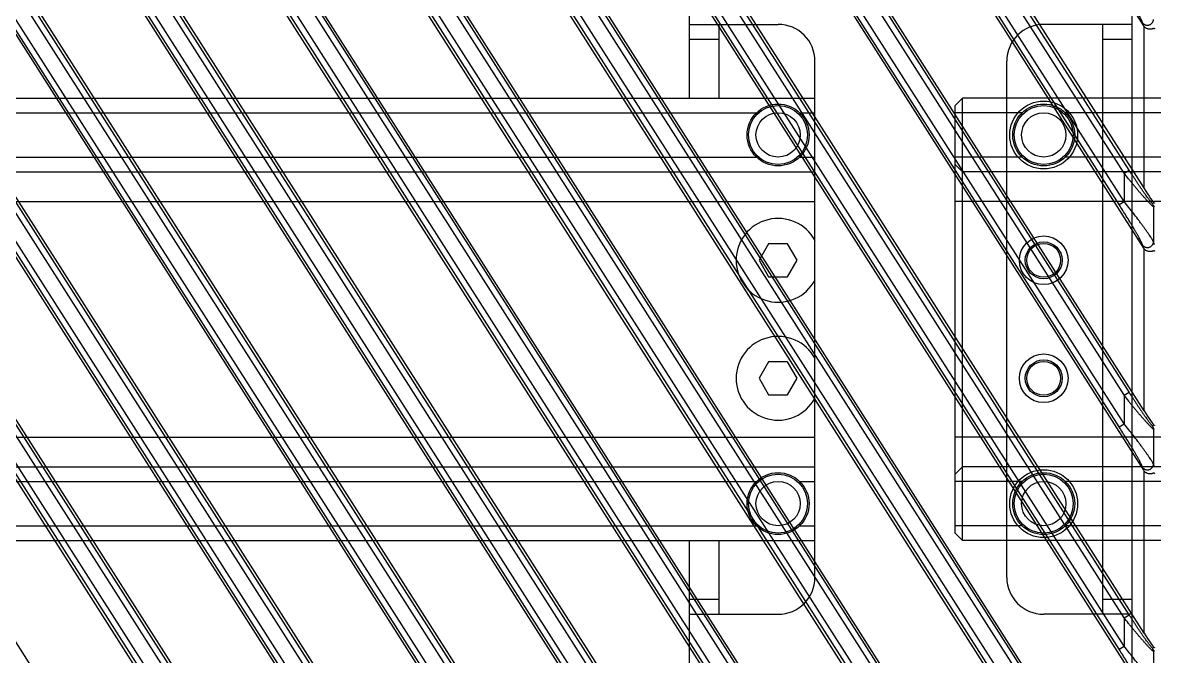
# Model space of a CAD drawing. Header units: millimetres. Extents: x 562 to 17351, y 2396 to 6995.
# Drawn here: x 14462.1 to 14538.8, y 4444.4 to 4487.3 of the extents above; entities that cross this region are included whole.
import ezdxf

# ---------------------------------------------------------------- set-up
doc = ezdxf.new("R2010")
doc.units = ezdxf.units.MM
doc.layers.add('02___PRT_ALL_AXES', color=7, linetype='Continuous')

# ---------------------------------------------------------------- blocks, each defined once
blk = doc.blocks.new('DTGCNV')
at = {"color": 7, "linetype": 'Continuous'}
for p, q in [((13241.862, 5009.497), (13311.536, 4900.131)), ((13312.208, 4903.17), (13244.47, 5009.497)), ((13251.466, 5009.497), (13315.884, 4908.381)), ((13315.918, 4912.422), (13254.074, 5009.497)), ((13273.283, 5009.497), (13315.918, 4942.573)), ((13244.973, 5008.36), (13310.593, 4905.357)), ((13314.903, 4913.668), (13254.577, 5008.36)), ((13314.903, 4943.819), (13273.786, 5008.36)), ((13243.081, 5007.932), (13309.921, 4903.013)), ((13243.417, 5008.146), (13310.257, 4903.227)), ((13244.637, 5008.146), (13310.257, 4905.143)), ((13314.231, 4911.324), (13252.685, 5007.932)), ((13314.567, 4911.538), (13253.021, 5008.146)), ((13314.567, 4913.454), (13254.241, 5008.146)), ((13314.567, 4943.605), (13273.45, 5008.146)), ((13311.784, 4798.308), (13179.875, 5005.363)), ((13186.951, 5005.237), (13312.75, 4807.772)), ((13315.271, 4807.911), (13189.48, 5005.363)), ((13196.556, 5005.237), (13315.884, 4817.929)), ((13315.918, 4821.969), (13199.084, 5005.363)), ((13206.16, 5005.237), (13315.884, 4833.005)), ((13315.918, 4837.045), (13208.688, 5005.363)), ((13215.764, 5005.237), (13315.884, 4848.08)), ((13315.918, 4852.12), (13218.292, 5005.363)), ((13225.368, 5005.237), (13311.536, 4869.98)), ((13311.784, 4873.685), (13227.896, 5005.363)), ((13234.972, 5005.237), (13311.536, 4885.056)), ((13188.538, 5003.836), (13312.454, 4809.327)), ((13313.675, 4809.327), (13189.758, 5003.836)), ((13314.011, 4809.541), (13190.094, 5004.051)), ((13314.567, 4821.085), (13198.142, 5003.836)), ((13314.567, 4823.001), (13199.362, 5003.836)), ((13314.903, 4823.216), (13199.698, 5004.051)), ((13314.567, 4836.161), (13207.746, 5003.836)), ((13314.567, 4838.077), (13208.966, 5003.836)), ((13314.903, 4838.291), (13209.302, 5004.051)), ((13314.567, 4851.236), (13217.35, 5003.836)), ((13314.567, 4853.152), (13218.571, 5003.836)), ((13314.903, 4853.366), (13218.907, 5004.051)), ((13226.954, 5003.836), (13310.257, 4873.076)), ((13228.175, 5003.836), (13310.257, 4874.992)), ((13228.511, 5004.051), (13310.593, 4875.206)), ((13236.558, 5003.836), (13310.257, 4888.152)), ((13237.779, 5003.836), (13310.257, 4890.068)), ((13312.208, 4888.095), (13238.093, 5004.433)), ((13238.115, 5004.051), (13310.593, 4890.282)), ((13188.202, 5003.622), (13312.118, 4809.113)), ((13314.231, 4820.871), (13197.806, 5003.622)), ((13314.231, 4835.947), (13207.41, 5003.622)), ((13314.231, 4851.022), (13217.014, 5003.622)), ((13226.618, 5003.622), (13309.921, 4872.862)), ((13236.222, 5003.622), (13309.921, 4887.937)), ((13314.231, 4941.474), (13288.47, 4981.911)), ((13314.567, 4941.689), (13288.806, 4982.125)), ((13288.577, 4981.395), (13315.884, 4938.532)), ((13314.231, 4926.399), (13280.853, 4978.792)), ((13280.881, 4978.4), (13315.884, 4923.457)), ((13314.567, 4926.613), (13281.189, 4979.006)), ((13283.142, 4977.856), (13314.567, 4928.529)), ((13283.478, 4978.07), (13314.903, 4928.743)), ((13315.918, 4927.497), (13283.857, 4977.823)), ((13306.97, 4967.6), (13315.884, 4953.608)), ((13315.884, 4953.608), (13315.825, 4953.81)), ((13315.918, 4942.573), (13315.918, 4953.561)), ((13314.567, 4943.605), (13314.903, 4943.819)), ((13314.567, 4943.605), (13314.567, 4941.689)), ((13314.231, 4941.474), (13314.567, 4941.689)), ((13316.605, 4941.586), (13316.497, 4941.555)), ((13316.618, 4941.358), (13316.559, 4941.34)), ((13316.559, 4941.34), (13316.559, 4938.949)), ((13315.884, 4938.532), (13315.825, 4938.735)), ((13315.918, 4927.497), (13315.918, 4938.485)), ((13316.618, 4938.746), (13316.559, 4938.949)), ((13314.903, 4928.743), (13314.567, 4928.529)), ((13314.567, 4928.529), (13314.567, 4926.613)), ((13314.231, 4926.399), (13314.567, 4926.613)), ((13316.605, 4926.511), (13316.497, 4926.479)), ((13316.559, 4926.265), (13316.618, 4926.282)), ((13316.559, 4926.265), (13316.559, 4923.873)), ((13315.884, 4923.457), (13315.825, 4923.659)), ((13315.918, 4912.422), (13315.918, 4923.41)), ((13316.618, 4923.671), (13316.559, 4923.873)), ((13314.567, 4913.454), (13314.903, 4913.668)), ((13314.567, 4913.454), (13314.567, 4911.538)), ((13314.231, 4911.324), (13314.567, 4911.538)), ((13316.605, 4911.435), (13316.497, 4911.404)), ((13316.618, 4911.207), (13316.559, 4911.19)), ((13316.559, 4911.19), (13316.559, 4908.798))]:
    blk.add_line(p, q, dxfattribs=at)
for centre, start, end in [((13316.158, 4941.34), 0.12821, 32.37179), ((13316.158, 4926.264), 0.1282, 32.3718), ((13316.158, 4911.189), 0.12821, 32.37179)]:
    blk.add_arc(centre, 0.402, start, end, dxfattribs=at)
for centre, major_axis, ratio, start_param, end_param in [((13316.217, 4953.832), (-0.117, 0.402), 0.954439, -4.415997, -4.276035), ((13315.918, 4942.687), (-0.698, 1.104), 0.046753, -4.638574, -3.259594), ((13316.217, 4938.757), (-0.117, 0.402), 0.954439, -4.415997, -4.276035), ((13315.918, 4927.611), (-0.698, 1.104), 0.046753, -4.638574, -3.259594), ((13316.217, 4923.681), (-0.117, 0.402), 0.954439, -4.415997, -4.276035), ((13315.918, 4912.536), (-0.698, 1.104), 0.046753, -4.638574, -3.259594)]:
    blk.add_ellipse(centre, major_axis=major_axis, ratio=ratio, start_param=start_param, end_param=end_param, dxfattribs=at)
for points, knots in [([(13315.825, 4953.81), (13315.823, 4953.816), (13315.819, 4953.829), (13315.808, 4953.858), (13315.791, 4953.899), (13315.766, 4953.954), (13315.736, 4954.015), (13315.702, 4954.083), (13315.651, 4954.181), (13315.58, 4954.313), (13315.488, 4954.477), (13315.39, 4954.65), (13315.286, 4954.829), (13315.178, 4955.013), (13315.067, 4955.2), (13314.914, 4955.454), (13314.717, 4955.775), (13314.477, 4956.162), (13314.313, 4956.42), (13314.231, 4956.55)], [0, 0, 0, 0, 0.005901, 0.012735, 0.028952, 0.048163, 0.069902, 0.093761, 0.1194, 0.174923, 0.234768, 0.297789, 0.363198, 0.430435, 0.499095, 0.568871, 0.710853, 0.85493, 1, 1, 1, 1]), ([(13315.825, 4953.81), (13315.836, 4953.793), (13315.862, 4953.761), (13315.908, 4953.72), (13315.96, 4953.686), (13316.018, 4953.661), (13316.079, 4953.646), (13316.142, 4953.639), (13316.206, 4953.643), (13316.268, 4953.656), (13316.328, 4953.679), (13316.383, 4953.71), (13316.433, 4953.749), (13316.476, 4953.795), (13316.511, 4953.847), (13316.538, 4953.903), (13316.554, 4953.963), (13316.559, 4954.004), (13316.559, 4954.024)], [0, 0, 0, 0, 0.061114, 0.122614, 0.184534, 0.246921, 0.309743, 0.372937, 0.436398, 0.5, 0.563602, 0.627063, 0.690257, 0.753079, 0.815466, 0.877386, 0.938886, 1, 1, 1, 1]), ([(13315.918, 4953.561), (13315.934, 4953.542), (13315.968, 4953.508), (13316.026, 4953.466), (13316.089, 4953.432), (13316.154, 4953.408), (13316.219, 4953.393), (13316.282, 4953.386), (13316.342, 4953.385), (13316.397, 4953.389), (13316.439, 4953.396), (13316.471, 4953.403), (13316.498, 4953.41), (13316.523, 4953.417), (13316.546, 4953.424), (13316.561, 4953.429), (13316.574, 4953.432), (13316.586, 4953.434), (13316.596, 4953.434), (13316.605, 4953.431), (13316.611, 4953.425), (13316.616, 4953.416), (13316.618, 4953.405), (13316.618, 4953.396), (13316.618, 4953.392)], [0, 0, 0, 0, 0.092092, 0.18383, 0.274482, 0.363041, 0.448376, 0.529457, 0.605459, 0.675766, 0.739913, 0.769539, 0.797439, 0.847676, 0.869774, 0.889641, 0.907107, 0.922074, 0.934647, 0.945489, 0.956057, 0.968087, 0.982675, 1, 1, 1, 1]), ([(13316.559, 4941.34), (13316.557, 4941.34), (13316.552, 4941.34), (13316.544, 4941.343), (13316.535, 4941.347), (13316.523, 4941.354), (13316.51, 4941.363), (13316.489, 4941.379), (13316.459, 4941.404), (13316.42, 4941.44), (13316.375, 4941.483), (13316.326, 4941.532), (13316.273, 4941.587), (13316.216, 4941.647), (13316.135, 4941.734), (13316.028, 4941.852), (13315.894, 4942.003), (13315.755, 4942.163), (13315.612, 4942.33), (13315.466, 4942.503), (13315.318, 4942.68), (13315.169, 4942.86), (13315.019, 4943.044), (13314.817, 4943.292), (13314.667, 4943.479), (13314.567, 4943.605)], [0, 0, 0, 0, 0.002036, 0.004765, 0.008306, 0.012701, 0.017956, 0.024063, 0.038745, 0.05652, 0.077106, 0.100208, 0.125538, 0.152825, 0.181822, 0.244102, 0.310933, 0.381227, 0.454167, 0.529124, 0.605619, 0.683271, 0.76177, 0.840872, 1, 1, 1, 1]), ([(13316.497, 4941.555), (13316.495, 4941.554), (13316.492, 4941.554), (13316.488, 4941.556), (13316.482, 4941.558), (13316.474, 4941.563), (13316.464, 4941.572), (13316.452, 4941.583), (13316.438, 4941.596), (13316.423, 4941.612), (13316.4, 4941.637), (13316.369, 4941.673), (13316.33, 4941.722), (13316.287, 4941.776), (13316.241, 4941.836), (13316.193, 4941.9), (13316.125, 4941.993), (13316.037, 4942.115), (13315.929, 4942.268), (13315.819, 4942.427), (13315.706, 4942.592), (13315.593, 4942.761), (13315.478, 4942.933), (13315.363, 4943.108), (13315.248, 4943.284), (13315.094, 4943.521), (13314.979, 4943.699), (13314.903, 4943.819)], [0, 0, 0, 0, 0.001988, 0.003277, 0.004801, 0.008605, 0.013451, 0.019328, 0.026206, 0.034036, 0.042764, 0.062675, 0.085465, 0.110691, 0.137955, 0.166932, 0.197336, 0.261568, 0.329268, 0.399486, 0.471568, 0.545042, 0.619552, 0.694837, 0.77068, 0.84692, 1, 1, 1, 1]), ([(13316.559, 4938.949), (13316.557, 4938.954), (13316.553, 4938.966), (13316.541, 4938.992), (13316.522, 4939.029), (13316.494, 4939.078), (13316.46, 4939.135), (13316.422, 4939.197), (13316.362, 4939.29), (13316.278, 4939.415), (13316.167, 4939.575), (13316.046, 4939.746), (13315.917, 4939.925), (13315.782, 4940.109), (13315.641, 4940.299), (13315.446, 4940.559), (13315.194, 4940.889), (13314.884, 4941.288), (13314.673, 4941.555), (13314.567, 4941.689)], [0, 0, 0, 0, 0.00509, 0.010986, 0.025069, 0.041978, 0.061422, 0.083117, 0.106791, 0.15915, 0.216898, 0.278823, 0.34401, 0.411766, 0.481566, 0.552988, 0.699417, 0.848964, 1, 1, 1, 1]), ([(13316.618, 4941.588), (13316.618, 4941.587), (13316.618, 4941.585), (13316.618, 4941.584), (13316.617, 4941.582), (13316.615, 4941.582), (13316.613, 4941.582), (13316.611, 4941.583), (13316.608, 4941.584), (13316.606, 4941.585), (13316.605, 4941.586)], [0, 0, 0, 0, 0.134296, 0.239838, 0.325336, 0.408088, 0.50825, 0.637794, 0.80127, 1, 1, 1, 1]), ([(13315.825, 4938.735), (13315.823, 4938.741), (13315.819, 4938.753), (13315.808, 4938.782), (13315.791, 4938.823), (13315.766, 4938.878), (13315.736, 4938.94), (13315.702, 4939.007), (13315.651, 4939.106), (13315.58, 4939.237), (13315.488, 4939.402), (13315.39, 4939.575), (13315.286, 4939.754), (13315.178, 4939.937), (13315.067, 4940.124), (13314.914, 4940.378), (13314.717, 4940.699), (13314.477, 4941.087), (13314.313, 4941.345), (13314.231, 4941.474)], [0, 0, 0, 0, 0.005901, 0.012735, 0.028952, 0.048163, 0.069902, 0.093761, 0.1194, 0.174923, 0.234768, 0.297789, 0.363198, 0.430435, 0.499095, 0.568871, 0.710853, 0.85493, 1, 1, 1, 1]), ([(13315.825, 4938.735), (13315.836, 4938.718), (13315.862, 4938.686), (13315.908, 4938.644), (13315.96, 4938.611), (13316.018, 4938.586), (13316.079, 4938.57), (13316.142, 4938.564), (13316.206, 4938.568), (13316.268, 4938.581), (13316.328, 4938.603), (13316.383, 4938.634), (13316.433, 4938.673), (13316.476, 4938.72), (13316.511, 4938.772), (13316.538, 4938.828), (13316.554, 4938.888), (13316.559, 4938.928), (13316.559, 4938.949)], [0, 0, 0, 0, 0.061114, 0.122614, 0.184534, 0.246921, 0.309743, 0.372937, 0.436398, 0.5, 0.563602, 0.627063, 0.690257, 0.753079, 0.815466, 0.877386, 0.938886, 1, 1, 1, 1]), ([(13315.918, 4938.485), (13315.934, 4938.467), (13315.968, 4938.433), (13316.026, 4938.39), (13316.089, 4938.357), (13316.154, 4938.333), (13316.219, 4938.318), (13316.282, 4938.31), (13316.342, 4938.309), (13316.397, 4938.314), (13316.439, 4938.321), (13316.471, 4938.328), (13316.498, 4938.335), (13316.523, 4938.342), (13316.546, 4938.349), (13316.561, 4938.353), (13316.574, 4938.357), (13316.586, 4938.358), (13316.596, 4938.358), (13316.605, 4938.356), (13316.611, 4938.349), (13316.616, 4938.34), (13316.618, 4938.329), (13316.618, 4938.321), (13316.618, 4938.316)], [0, 0, 0, 0, 0.092092, 0.18383, 0.274482, 0.363041, 0.448376, 0.529457, 0.605459, 0.675766, 0.739913, 0.769539, 0.797439, 0.847676, 0.869774, 0.889641, 0.907107, 0.922074, 0.934647, 0.945489, 0.956057, 0.968087, 0.982675, 1, 1, 1, 1]), ([(13314.567, 4928.529), (13314.667, 4928.404), (13314.817, 4928.216), (13315.019, 4927.969), (13315.169, 4927.785), (13315.318, 4927.604), (13315.466, 4927.427), (13315.612, 4927.254), (13315.755, 4927.087), (13315.894, 4926.927), (13316.028, 4926.777), (13316.135, 4926.659), (13316.216, 4926.571), (13316.273, 4926.511), (13316.326, 4926.457), (13316.375, 4926.407), (13316.42, 4926.365), (13316.459, 4926.329), (13316.489, 4926.304), (13316.51, 4926.288), (13316.523, 4926.279), (13316.535, 4926.272), (13316.544, 4926.267), (13316.552, 4926.265), (13316.557, 4926.265), (13316.559, 4926.265)], [0, 0, 0, 0, 0.159125, 0.238223, 0.316727, 0.394381, 0.470878, 0.545834, 0.61877, 0.689065, 0.755896, 0.818173, 0.847169, 0.874456, 0.899785, 0.922889, 0.943475, 0.96125, 0.975933, 0.982041, 0.987297, 0.991693, 0.995234, 0.997964, 1, 1, 1, 1]), ([(13314.903, 4928.743), (13314.979, 4928.624), (13315.094, 4928.445), (13315.248, 4928.208), (13315.363, 4928.032), (13315.478, 4927.858), (13315.593, 4927.686), (13315.706, 4927.517), (13315.819, 4927.352), (13315.929, 4927.192), (13316.037, 4927.039), (13316.125, 4926.917), (13316.193, 4926.825), (13316.241, 4926.761), (13316.287, 4926.701), (13316.33, 4926.646), (13316.369, 4926.597), (13316.4, 4926.561), (13316.423, 4926.536), (13316.438, 4926.521), (13316.452, 4926.507), (13316.464, 4926.496), (13316.474, 4926.488), (13316.482, 4926.483), (13316.488, 4926.48), (13316.492, 4926.479), (13316.495, 4926.479), (13316.497, 4926.479)], [0, 0, 0, 0, 0.153079, 0.229318, 0.305164, 0.380451, 0.454965, 0.528436, 0.600519, 0.670738, 0.738434, 0.802663, 0.833068, 0.862042, 0.889307, 0.914531, 0.937321, 0.957232, 0.96596, 0.973791, 0.980669, 0.986547, 0.991394, 0.995199, 0.996723, 0.998012, 1, 1, 1, 1]), ([(13315.825, 4923.659), (13315.823, 4923.665), (13315.819, 4923.678), (13315.808, 4923.707), (13315.791, 4923.748), (13315.766, 4923.803), (13315.736, 4923.865), (13315.702, 4923.932), (13315.651, 4924.03), (13315.58, 4924.162), (13315.488, 4924.327), (13315.39, 4924.5), (13315.286, 4924.679), (13315.178, 4924.862), (13315.067, 4925.049), (13314.914, 4925.303), (13314.717, 4925.624), (13314.477, 4926.011), (13314.313, 4926.27), (13314.231, 4926.399)], [0, 0, 0, 0, 0.005901, 0.012735, 0.028952, 0.048163, 0.069902, 0.093761, 0.1194, 0.174923, 0.234768, 0.297789, 0.363198, 0.430435, 0.499095, 0.568871, 0.710853, 0.85493, 1, 1, 1, 1]), ([(13316.559, 4923.873), (13316.557, 4923.879), (13316.553, 4923.89), (13316.541, 4923.916), (13316.522, 4923.953), (13316.494, 4924.003), (13316.46, 4924.059), (13316.422, 4924.121), (13316.362, 4924.214), (13316.278, 4924.34), (13316.167, 4924.5), (13316.046, 4924.671), (13315.917, 4924.849), (13315.782, 4925.034), (13315.641, 4925.224), (13315.446, 4925.484), (13315.194, 4925.814), (13314.884, 4926.213), (13314.673, 4926.48), (13314.567, 4926.613)], [0, 0, 0, 0, 0.00509, 0.010986, 0.025069, 0.041978, 0.061422, 0.083117, 0.106791, 0.15915, 0.216898, 0.278823, 0.34401, 0.411766, 0.481566, 0.552988, 0.699417, 0.848964, 1, 1, 1, 1]), ([(13316.618, 4926.512), (13316.618, 4926.512), (13316.618, 4926.51), (13316.618, 4926.508), (13316.617, 4926.507), (13316.615, 4926.506), (13316.613, 4926.507), (13316.611, 4926.507), (13316.608, 4926.509), (13316.606, 4926.51), (13316.605, 4926.511)], [0, 0, 0, 0, 0.134296, 0.239838, 0.325336, 0.408088, 0.50825, 0.637794, 0.80127, 1, 1, 1, 1]), ([(13315.825, 4923.659), (13315.836, 4923.642), (13315.862, 4923.61), (13315.908, 4923.569), (13315.96, 4923.536), (13316.018, 4923.511), (13316.079, 4923.495), (13316.142, 4923.489), (13316.206, 4923.492), (13316.268, 4923.505), (13316.328, 4923.528), (13316.383, 4923.559), (13316.433, 4923.598), (13316.476, 4923.644), (13316.511, 4923.696), (13316.538, 4923.753), (13316.554, 4923.812), (13316.559, 4923.853), (13316.559, 4923.873)], [0, 0, 0, 0, 0.061114, 0.122614, 0.184534, 0.246921, 0.309743, 0.372937, 0.436398, 0.5, 0.563602, 0.627063, 0.690257, 0.753079, 0.815466, 0.877386, 0.938886, 1, 1, 1, 1]), ([(13315.918, 4923.41), (13315.934, 4923.392), (13315.968, 4923.357), (13316.026, 4923.315), (13316.089, 4923.282), (13316.154, 4923.258), (13316.219, 4923.242), (13316.282, 4923.235), (13316.342, 4923.234), (13316.397, 4923.238), (13316.439, 4923.245), (13316.471, 4923.252), (13316.498, 4923.259), (13316.523, 4923.267), (13316.546, 4923.274), (13316.561, 4923.278), (13316.574, 4923.281), (13316.586, 4923.283), (13316.596, 4923.283), (13316.605, 4923.28), (13316.611, 4923.274), (13316.616, 4923.265), (13316.618, 4923.254), (13316.618, 4923.245), (13316.618, 4923.241)], [0, 0, 0, 0, 0.092092, 0.18383, 0.274482, 0.363041, 0.448376, 0.529457, 0.605459, 0.675766, 0.739913, 0.769539, 0.797439, 0.847676, 0.869774, 0.889641, 0.907107, 0.922074, 0.934647, 0.945489, 0.956057, 0.968087, 0.982675, 1, 1, 1, 1]), ([(13316.559, 4911.19), (13316.557, 4911.189), (13316.552, 4911.189), (13316.544, 4911.192), (13316.535, 4911.197), (13316.523, 4911.203), (13316.51, 4911.212), (13316.489, 4911.228), (13316.459, 4911.253), (13316.42, 4911.289), (13316.375, 4911.332), (13316.326, 4911.381), (13316.273, 4911.436), (13316.216, 4911.496), (13316.135, 4911.583), (13316.028, 4911.701), (13315.894, 4911.852), (13315.755, 4912.012), (13315.612, 4912.179), (13315.466, 4912.352), (13315.318, 4912.529), (13315.169, 4912.71), (13315.019, 4912.893), (13314.817, 4913.141), (13314.667, 4913.328), (13314.567, 4913.454)], [0, 0, 0, 0, 0.002036, 0.004765, 0.008306, 0.012701, 0.017956, 0.024063, 0.038745, 0.05652, 0.077106, 0.100208, 0.125538, 0.152825, 0.181822, 0.244102, 0.310933, 0.381227, 0.454167, 0.529124, 0.605619, 0.683271, 0.76177, 0.840872, 1, 1, 1, 1]), ([(13316.497, 4911.404), (13316.495, 4911.403), (13316.492, 4911.404), (13316.488, 4911.405), (13316.482, 4911.408), (13316.474, 4911.413), (13316.464, 4911.421), (13316.452, 4911.432), (13316.438, 4911.445), (13316.423, 4911.461), (13316.4, 4911.486), (13316.369, 4911.522), (13316.33, 4911.571), (13316.287, 4911.626), (13316.241, 4911.685), (13316.193, 4911.75), (13316.125, 4911.842), (13316.037, 4911.964), (13315.929, 4912.117), (13315.819, 4912.277), (13315.706, 4912.442), (13315.593, 4912.611), (13315.478, 4912.783), (13315.363, 4912.957), (13315.248, 4913.133), (13315.094, 4913.37), (13314.979, 4913.548), (13314.903, 4913.668)], [0, 0, 0, 0, 0.001988, 0.003277, 0.004801, 0.008605, 0.013451, 0.019328, 0.026206, 0.034036, 0.042764, 0.062675, 0.085465, 0.110691, 0.137955, 0.166932, 0.197336, 0.261568, 0.329268, 0.399486, 0.471568, 0.545042, 0.619552, 0.694837, 0.77068, 0.84692, 1, 1, 1, 1]), ([(13315.825, 4908.584), (13315.823, 4908.59), (13315.819, 4908.603), (13315.808, 4908.631), (13315.791, 4908.673), (13315.766, 4908.728), (13315.736, 4908.789), (13315.702, 4908.857), (13315.651, 4908.955), (13315.58, 4909.086), (13315.488, 4909.251), (13315.39, 4909.424), (13315.286, 4909.603), (13315.178, 4909.787), (13315.067, 4909.974), (13314.914, 4910.228), (13314.717, 4910.549), (13314.477, 4910.936), (13314.313, 4911.194), (13314.231, 4911.324)], [0, 0, 0, 0, 0.005901, 0.012735, 0.028952, 0.048163, 0.069902, 0.093761, 0.1194, 0.174923, 0.234768, 0.297789, 0.363198, 0.430435, 0.499095, 0.568871, 0.710853, 0.85493, 1, 1, 1, 1]), ([(13316.559, 4908.798), (13316.557, 4908.803), (13316.553, 4908.815), (13316.541, 4908.841), (13316.522, 4908.878), (13316.494, 4908.928), (13316.46, 4908.984), (13316.422, 4909.046), (13316.362, 4909.139), (13316.278, 4909.265), (13316.167, 4909.425), (13316.046, 4909.595), (13315.917, 4909.774), (13315.782, 4909.959), (13315.641, 4910.148), (13315.446, 4910.408), (13315.194, 4910.738), (13314.884, 4911.138), (13314.673, 4911.404), (13314.567, 4911.538)], [0, 0, 0, 0, 0.00509, 0.010986, 0.025069, 0.041978, 0.061422, 0.083117, 0.106791, 0.15915, 0.216898, 0.278823, 0.34401, 0.411766, 0.481566, 0.552988, 0.699417, 0.848964, 1, 1, 1, 1]), ([(13316.618, 4911.437), (13316.618, 4911.436), (13316.618, 4911.435), (13316.618, 4911.433), (13316.617, 4911.431), (13316.615, 4911.431), (13316.613, 4911.431), (13316.611, 4911.432), (13316.608, 4911.433), (13316.606, 4911.435), (13316.605, 4911.435)], [0, 0, 0, 0, 0.134296, 0.239838, 0.325336, 0.408088, 0.50825, 0.637794, 0.80127, 1, 1, 1, 1])]:
    blk.add_open_spline(points, degree=3, knots=knots, dxfattribs=at)
blk = doc.blocks.new('*U61')
blk.add_blockref('DTGCNV', (-13016.618, -4845.197))
blk = doc.blocks.new('*U62')
at = {"color": 0, "linetype": 'ByBlock', "lineweight": -2, "transparency": 16777216}
blk.add_blockref('*U61', (1800, 337.5), dxfattribs=at)
blk = doc.blocks.new('dfx')
at = {"color": 114, "linetype": 'Continuous', "lineweight": -3, "true_color": 0x139b48}
for p, q in [((13692.982, 8801.227), (13692.982, 8861.227)), ((13722.982, 8188.727), (13722.982, 8861.227)), ((13692.982, 8806.227), (13698.982, 8806.227)), ((13694.982, 8801.227), (13694.982, 8806.227)), ((13722.982, 8806.227), (13716.982, 8806.227)), ((13720.982, 8766.227), (13720.982, 8806.227)), ((13692.982, 8805.227), (13694.982, 8805.227)), ((13720.982, 8805.227), (13722.982, 8805.227)), ((13701.482, 8768.727), (13701.482, 8803.727)), ((13714.482, 8768.727), (13714.482, 8803.727)), ((13110.982, 8800.727), (13111.482, 8801.227)), ((13111.482, 8771.227), (13111.482, 8801.227)), ((13134.482, 8801.227), (13111.482, 8801.227)), ((13147.482, 8801.227), (13701.482, 8801.227)), ((13110.982, 8771.727), (13110.982, 8800.727)), ((13115.512, 8800.227), (13110.982, 8800.227)), ((13700.451, 8800.227), (13701.482, 8800.227)), ((13115.512, 8797.227), (13110.982, 8797.227)), ((13700.451, 8797.227), (13701.482, 8797.227)), ((13110.982, 8796.727), (13111.482, 8796.227)), ((13134.482, 8796.227), (13111.482, 8796.227)), ((13147.482, 8796.227), (13701.482, 8796.227)), ((13134.482, 8794.227), (13110.982, 8794.227)), ((13147.482, 8794.227), (13701.482, 8794.227)), ((13698.337, 8791.344), (13697.692, 8790.227)), ((13699.627, 8791.344), (13698.337, 8791.344)), ((13700.272, 8790.227), (13699.627, 8791.344)), ((13697.692, 8790.227), (13698.337, 8789.11)), ((13699.627, 8789.11), (13700.272, 8790.227)), ((13698.337, 8789.11), (13699.627, 8789.11)), ((13698.337, 8783.344), (13697.692, 8782.227)), ((13699.627, 8783.344), (13698.337, 8783.344)), ((13700.272, 8782.227), (13699.627, 8783.344)), ((13697.692, 8782.227), (13698.337, 8781.11)), ((13699.627, 8781.11), (13700.272, 8782.227)), ((13698.337, 8781.11), (13699.627, 8781.11)), ((13134.482, 8778.227), (13110.982, 8778.227)), ((13147.482, 8778.227), (13701.482, 8778.227)), ((13110.982, 8775.727), (13111.482, 8776.227)), ((13134.482, 8776.227), (13111.482, 8776.227)), ((13147.482, 8776.227), (13701.482, 8776.227)), ((13115.512, 8775.227), (13110.982, 8775.227)), ((13700.451, 8775.227), (13701.482, 8775.227)), ((13115.512, 8772.227), (13110.982, 8772.227)), ((13700.451, 8772.227), (13701.482, 8772.227)), ((13110.982, 8771.727), (13111.482, 8771.227)), ((13134.482, 8771.227), (13111.482, 8771.227)), ((13147.482, 8771.227), (13701.482, 8771.227)), ((13692.982, 8283.727), (13692.982, 8771.227)), ((13694.982, 8766.227), (13694.982, 8771.227)), ((13694.982, 8767.227), (13692.982, 8767.227)), ((13722.982, 8767.227), (13720.982, 8767.227)), ((13692.982, 8766.227), (13698.982, 8766.227)), ((13722.982, 8766.227), (13716.982, 8766.227))]:
    blk.add_line(p, q, dxfattribs=at)
for centre, radius in [((13716.982, 8798.727), 2.3), ((13698.982, 8798.727), 2), ((13698.982, 8798.727), 1.5), ((13716.982, 8798.727), 2), ((13716.982, 8798.727), 1.5), ((13116.982, 8790.227), 1.65), ((13116.982, 8790.227), 1.15), ((13116.982, 8782.227), 1.65), ((13116.982, 8782.227), 1.15), ((13698.982, 8773.727), 2), ((13716.982, 8773.727), 2.3), ((13716.982, 8773.727), 2), ((13698.982, 8773.727), 1.5), ((13716.982, 8773.727), 1.5)]:
    blk.add_circle(centre, radius, dxfattribs=at)
for centre, start, end in [((13698.982, 8803.727), 0, 90), ((13716.982, 8803.727), 90, 180), ((13698.982, 8768.727), 270, 0), ((13716.982, 8768.727), 180, 270)]:
    blk.add_arc(centre, 2.5, start, end, dxfattribs=at)
at = {"layer": '02___PRT_ALL_AXES', "color": 114, "linetype": 'Continuous', "lineweight": -3, "true_color": 0x139b48}
for p, q in [((13130.512, 8800.227), (13118.451, 8800.227)), ((13151.451, 8800.227), (13697.512, 8800.227)), ((13130.512, 8797.227), (13118.451, 8797.227)), ((13151.451, 8797.227), (13697.512, 8797.227)), ((13130.512, 8775.227), (13118.451, 8775.227)), ((13151.451, 8775.227), (13697.512, 8775.227)), ((13130.512, 8772.227), (13118.451, 8772.227)), ((13151.451, 8772.227), (13697.512, 8772.227))]:
    blk.add_line(p, q, dxfattribs=at)
for centre, radius in [((13116.982, 8798.727), 2.1), ((13698.982, 8798.727), 2.1), ((13716.982, 8790.227), 1.25), ((13716.982, 8782.227), 1.25), ((13116.982, 8773.727), 2.1), ((13698.982, 8773.727), 2.1)]:
    blk.add_circle(centre, radius, dxfattribs=at)
for centre in [(13698.982, 8790.227), (13698.982, 8782.227)]:
    blk.add_arc(centre, 2.84, 28.08421, 331.91579, dxfattribs=at)
blk = doc.blocks.new('*U142')
blk.add_blockref('dfx', (-13416.982, -8530.477))
blk = doc.blocks.new('*U143')
at = {"color": 0, "linetype": 'ByBlock', "lineweight": -2, "transparency": 16777216}
for p in [(1800, 0), (2400, 0)]:
    blk.add_blockref('*U142', p, dxfattribs=at)

msp = doc.modelspace()

# ---------------------------------------------------------------- block references
for name, p in [('*U62', (12438.816, 4041.217)), ('*U143', (12431.316, 4211.467))]:
    msp.add_blockref(name, p)

doc.saveas('drawing.dxf')
